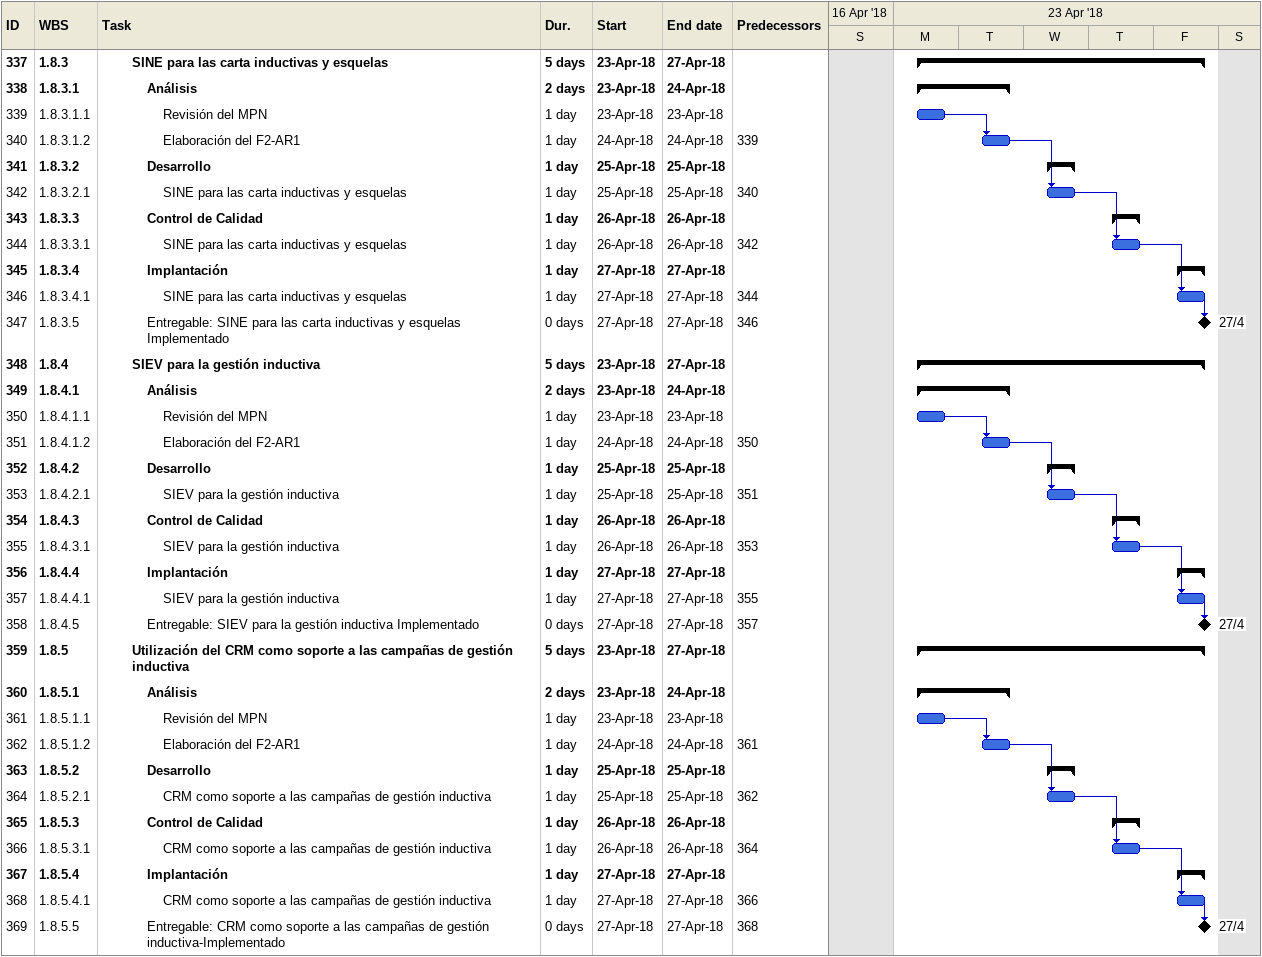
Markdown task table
| ID | WBS | Task | Duration | Start | Finish | Predecessors |
|---|---|---|---|---|---|---|
| 337 | 1.8.3 | **SINE para las carta inductivas y esquelas** | 5d | 2018-04-23 | 2018-04-27 |  |
| 338 | 1.8.3.1 | **Análisis** | 2d | 2018-04-23 | 2018-04-24 |  |
| 339 | 1.8.3.1.1 | Revisión del MPN | 1d | 2018-04-23 | 2018-04-23 |  |
| 340 | 1.8.3.1.2 | Elaboración del F2-AR1 | 1d | 2018-04-24 | 2018-04-24 | 339 |
| 341 | 1.8.3.2 | **Desarrollo** | 1d | 2018-04-25 | 2018-04-25 |  |
| 342 | 1.8.3.2.1 | SINE para las carta inductivas y esquelas | 1d | 2018-04-25 | 2018-04-25 | 340 |
| 343 | 1.8.3.3 | **Control de Calidad** | 1d | 2018-04-26 | 2018-04-26 |  |
| 344 | 1.8.3.3.1 | SINE para las carta inductivas y esquelas | 1d | 2018-04-26 | 2018-04-26 | 342 |
| 345 | 1.8.3.4 | **Implantación** | 1d | 2018-04-27 | 2018-04-27 |  |
| 346 | 1.8.3.4.1 | SINE para las carta inductivas y esquelas | 1d | 2018-04-27 | 2018-04-27 | 344 |
| 347 | 1.8.3.5 | Entregable: SINE para las carta inductivas y esquelas Implementado | 0d | 2018-04-27 | 2018-04-27 | 346 |
| 348 | 1.8.4 | **SIEV para la gestión inductiva** | 5d | 2018-04-23 | 2018-04-27 |  |
| 349 | 1.8.4.1 | **Análisis** | 2d | 2018-04-23 | 2018-04-24 |  |
| 350 | 1.8.4.1.1 | Revisión del MPN | 1d | 2018-04-23 | 2018-04-23 |  |
| 351 | 1.8.4.1.2 | Elaboración del F2-AR1 | 1d | 2018-04-24 | 2018-04-24 | 350 |
| 352 | 1.8.4.2 | **Desarrollo** | 1d | 2018-04-25 | 2018-04-25 |  |
| 353 | 1.8.4.2.1 | SIEV para la gestión inductiva | 1d | 2018-04-25 | 2018-04-25 | 351 |
| 354 | 1.8.4.3 | **Control de Calidad** | 1d | 2018-04-26 | 2018-04-26 |  |
| 355 | 1.8.4.3.1 | SIEV para la gestión inductiva | 1d | 2018-04-26 | 2018-04-26 | 353 |
| 356 | 1.8.4.4 | **Implantación** | 1d | 2018-04-27 | 2018-04-27 |  |
| 357 | 1.8.4.4.1 | SIEV para la gestión inductiva | 1d | 2018-04-27 | 2018-04-27 | 355 |
| 358 | 1.8.4.5 | Entregable: SIEV para la gestión inductiva Implementado | 0d | 2018-04-27 | 2018-04-27 | 357 |
| 359 | 1.8.5 | **Utilización del CRM como soporte a las campañas de gestión inductiva** | 5d | 2018-04-23 | 2018-04-27 |  |
| 360 | 1.8.5.1 | **Análisis** | 2d | 2018-04-23 | 2018-04-24 |  |
| 361 | 1.8.5.1.1 | Revisión del MPN | 1d | 2018-04-23 | 2018-04-23 |  |
| 362 | 1.8.5.1.2 | Elaboración del F2-AR1 | 1d | 2018-04-24 | 2018-04-24 | 361 |
| 363 | 1.8.5.2 | **Desarrollo** | 1d | 2018-04-25 | 2018-04-25 |  |
| 364 | 1.8.5.2.1 | CRM como soporte a las campañas de gestión inductiva | 1d | 2018-04-25 | 2018-04-25 | 362 |
| 365 | 1.8.5.3 | **Control de Calidad** | 1d | 2018-04-26 | 2018-04-26 |  |
| 366 | 1.8.5.3.1 | CRM como soporte a las campañas de gestión inductiva | 1d | 2018-04-26 | 2018-04-26 | 364 |
| 367 | 1.8.5.4 | **Implantación** | 1d | 2018-04-27 | 2018-04-27 |  |
| 368 | 1.8.5.4.1 | CRM como soporte a las campañas de gestión inductiva | 1d | 2018-04-27 | 2018-04-27 | 366 |
| 369 | 1.8.5.5 | Entregable: CRM como soporte a las campañas de gestión inductiva-Implementado | 0d | 2018-04-27 | 2018-04-27 | 368 |
